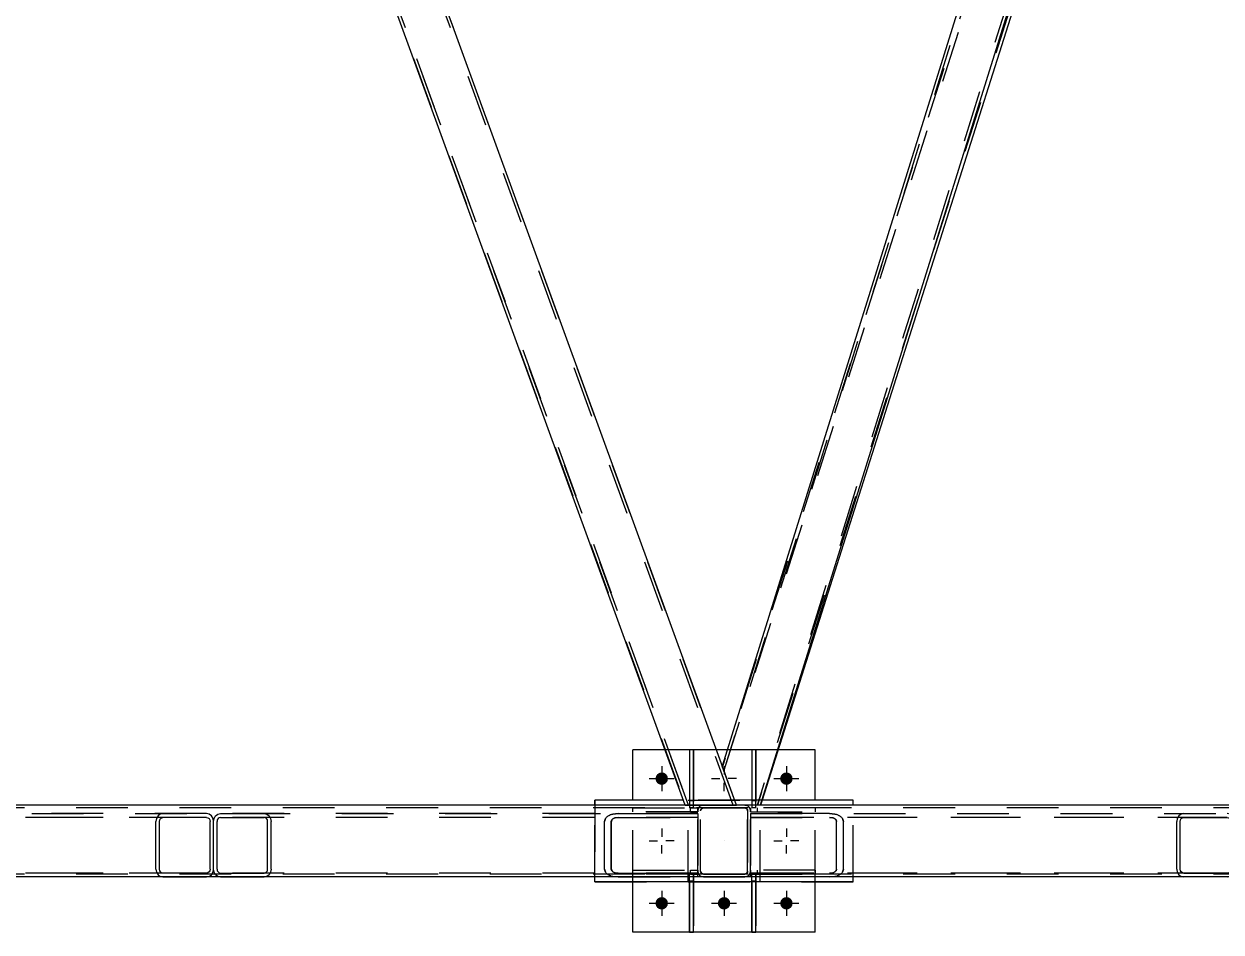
# Model space of a CAD drawing. Header units: millimetres. Extents: x -815 to 374, y -743 to 98.
# Drawn here: x 246.1 to 291.49, y -60.73 to -26.29 of the extents above; entities that cross this region are included whole.
import ezdxf

# ---------------------------------------------------------------- set-up
doc = ezdxf.new("R2010")
doc.units = ezdxf.units.MM
doc.linetypes.add('DXK_LINE_DOT2', pattern=[3.9198, 1.9599, -1.9599])
doc.linetypes.add('DXK_LINE_DOT3', pattern=[5.9187, 2.979, -0.9799, 0.9799, -0.9799])

# ---------------------------------------------------------------- blocks, each defined once
blk = doc.blocks.new('Bolt-232933173-1428 - 1369')
at = {"linetype": 'Continuous'}
for points in [[(270.518, -54.908, -1), (270.045, -54.908, -1)], [(275.245, -54.908, -1), (274.773, -54.908, -1)], [(270.518, -59.635, -1), (270.045, -59.635, -1)], [(272.882, -59.635, -1), (272.409, -59.635, -1)], [(275.245, -59.635, -1), (274.773, -59.635, -1)]]:
    blk.add_hatch(color=1, dxfattribs=at).paths.add_polyline_path(points)
at = {"color": 1, "linetype": 'Continuous'}
for p, q in [((270.282, -54.435), (270.282, -55.38)), ((272.645, -54.435), (272.645, -54.75)), ((275.009, -54.435), (275.009, -55.38)), ((269.809, -54.908), (270.754, -54.908)), ((272.173, -54.908), (272.487, -54.908)), ((273.118, -54.908), (272.803, -54.908)), ((274.536, -54.908), (275.482, -54.908)), ((272.645, -55.38), (272.645, -55.065)), ((270.282, -56.798), (270.282, -57.113)), ((275.009, -56.798), (275.009, -57.113)), ((269.809, -57.271), (270.124, -57.271)), ((270.282, -57.744), (270.282, -57.429)), ((270.754, -57.271), (270.44, -57.271)), ((274.536, -57.271), (274.851, -57.271)), ((275.009, -57.744), (275.009, -57.429)), ((275.482, -57.271), (275.167, -57.271)), ((270.282, -59.162), (270.282, -60.108)), ((272.645, -59.162), (272.645, -60.108)), ((275.009, -59.162), (275.009, -60.108)), ((269.809, -59.635), (270.754, -59.635)), ((272.173, -59.635), (273.118, -59.635)), ((274.536, -59.635), (275.482, -59.635))]:
    blk.add_line(p, q, dxfattribs=at)
blk = doc.blocks.new('Part-232933173-1945 - 1369')
at = {"color": 7, "linetype": 'DXK_LINE_DOT2'}
for p, q in [((276.644, -56.236), (273.646, -56.236)), ((273.646, -56.236), (273.646, -58.636)), ((273.646, -56.236), (310.642, -56.236)), ((276.847, -56.259), (276.644, -56.236)), ((307.131, -56.259), (307.334, -56.236)), ((307.334, -56.236), (310.642, -56.236)), ((310.642, -56.236), (310.845, -56.259)), ((310.642, -56.382), (273.646, -56.382)), ((276.644, -56.382), (276.746, -56.393)), ((276.889, -56.472), (276.909, -56.527)), ((276.909, -58.346), (276.909, -56.527)), ((277.174, -56.527), (277.134, -56.416)), ((277.174, -58.346), (277.174, -56.527)), ((306.805, -56.527), (306.845, -56.416)), ((306.805, -58.345), (306.805, -56.527)), ((307.089, -56.472), (307.069, -56.527)), ((307.069, -58.345), (307.069, -56.527)), ((307.334, -56.382), (307.233, -56.393)), ((307.334, -56.382), (310.642, -56.382)), ((310.744, -56.393), (310.642, -56.382)), ((310.907, -56.527), (310.887, -56.472)), ((310.907, -58.345), (310.907, -56.527)), ((311.131, -56.416), (311.172, -56.527)), ((311.172, -58.345), (311.172, -56.527)), ((273.646, -58.491), (276.644, -58.491)), ((310.642, -58.491), (273.646, -58.491)), ((276.746, -58.48), (276.644, -58.491)), ((276.909, -58.346), (276.889, -58.401)), ((277.134, -58.457), (277.174, -58.346)), ((306.845, -58.457), (306.805, -58.345)), ((307.069, -58.345), (307.089, -58.401)), ((307.233, -58.48), (307.334, -58.491)), ((307.334, -58.491), (310.642, -58.491)), ((310.642, -58.491), (310.744, -58.48)), ((310.887, -58.401), (310.907, -58.345)), ((311.172, -58.345), (311.131, -58.457)), ((310.642, -58.636), (273.646, -58.636)), ((276.644, -58.636), (276.797, -58.62)), ((276.797, -58.62), (276.847, -58.614)), ((307.334, -58.636), (307.131, -58.614)), ((310.845, -58.614), (310.642, -58.636))]:
    blk.add_line(p, q, dxfattribs=at)
for centre, radius, start, end in [((276.765, -56.747), 0.495, 41.9363, 80.4819), ((307.213, -56.747), 0.495, 99.5182, 138.0638), ((310.763, -56.747), 0.495, 41.9363, 80.4819), ((276.705, -56.637), 0.248, 41.9363, 80.4819), ((307.274, -56.637), 0.248, 99.5182, 138.0638), ((310.703, -56.637), 0.248, 41.9363, 80.4819), ((276.705, -58.236), 0.248, 279.5182, 318.0638), ((276.765, -58.126), 0.495, 279.5182, 318.0638), ((307.213, -58.126), 0.495, 221.9363, 260.4819), ((307.274, -58.236), 0.248, 221.9363, 260.4819), ((310.703, -58.236), 0.248, 279.5182, 318.0638)]:
    blk.add_arc(centre, radius, start, end, dxfattribs=at)
blk = doc.blocks.new('Part-232933173-1630 - 1369')
at = {"color": 7, "linetype": 'DXK_LINE_DOT2'}
for p, q in [((320.598, -55.909), (14.1, -55.909)), ((320.598, -56.019), (14.1, -56.019)), ((320.598, -58.528), (14.1, -58.528)), ((320.598, -58.637), (74.256, -58.637)), ((277.537, -58.637), (267.743, -58.637))]:
    blk.add_line(p, q, dxfattribs=at)
at = {"color": 2, "linetype": 'Continuous'}
for p, q in [((267.743, -58.637), (238.84, -58.637)), ((306.441, -58.637), (277.537, -58.637))]:
    blk.add_line(p, q, dxfattribs=at)
blk = doc.blocks.new('Part-232933173-1656 - 1369')
at = {"color": 7, "linetype": 'DXK_LINE_DOT2'}
for p, q in [((320.598, -56.018), (11.197, -56.018)), ((320.598, -58.527), (11.197, -58.527))]:
    blk.add_line(p, q, dxfattribs=at)
at = {"color": 2, "linetype": 'Continuous'}
for p, q in [((320.598, -55.909), (13.015, -55.909)), ((320.598, -58.636), (13.015, -58.636))]:
    blk.add_line(p, q, dxfattribs=at)
blk = doc.blocks.new('Part-232933173-1707 - 1369')
at = {"color": 2, "linetype": 'Continuous'}
for p, q in [((269.191, -55.727), (269.191, -53.817)), ((270.415, -53.817), (269.191, -53.817)), ((272.765, -53.817), (272.35, -53.817)), ((276.1, -53.817), (274.69, -53.817)), ((276.1, -55.727), (276.1, -53.817)), ((269.191, -60.726), (269.191, -58.818)), ((276.1, -60.726), (276.1, -58.818)), ((276.1, -60.726), (269.191, -60.726))]:
    blk.add_line(p, q, dxfattribs=at)
at = {"color": 7, "linetype": 'DXK_LINE_DOT2'}
for p, q in [((272.35, -53.817), (270.415, -53.817)), ((274.69, -53.817), (272.765, -53.817)), ((269.191, -58.818), (269.191, -55.727)), ((276.1, -58.818), (276.1, -55.727))]:
    blk.add_line(p, q, dxfattribs=at)
blk = doc.blocks.new('Part-232933173-1710 - 1369')
at = {"color": 7, "linetype": 'DXK_LINE_DOT2'}
for p, q in [((269.191, -56.162), (269.191, -56.017)), ((269.191, -56.017), (271.645, -56.017)), ((271.645, -56.162), (269.191, -56.162)), ((271.373, -56.162), (271.373, -56.017)), ((271.373, -56.017), (271.645, -56.017)), ((271.373, -56.162), (271.645, -56.162)), ((271.645, -56.162), (271.645, -56.017)), ((271.645, -56.017), (271.645, -56.162))]:
    blk.add_line(p, q, dxfattribs=at)
blk = doc.blocks.new('Part-232933173-1713 - 1369')
at = {"color": 7, "linetype": 'DXK_LINE_DOT2'}
for p, q in [((269.191, -58.526), (269.191, -58.38)), ((269.191, -58.38), (271.645, -58.38)), ((271.645, -58.526), (269.191, -58.526)), ((271.373, -58.526), (271.373, -58.38)), ((271.373, -58.38), (271.645, -58.38)), ((271.373, -58.526), (271.645, -58.526)), ((271.645, -58.526), (271.645, -58.38)), ((271.645, -58.38), (271.645, -58.526))]:
    blk.add_line(p, q, dxfattribs=at)
blk = doc.blocks.new('Part-232933173-1716 - 1369')
at = {"color": 7, "linetype": 'DXK_LINE_DOT2'}
for p, q in [((276.1, -56.017), (273.645, -56.017)), ((273.645, -56.017), (273.645, -56.162)), ((273.645, -56.162), (273.645, -56.017)), ((273.645, -56.162), (276.1, -56.162)), ((273.918, -56.162), (273.918, -56.017)), ((276.1, -56.017), (276.1, -56.162))]:
    blk.add_line(p, q, dxfattribs=at)
blk = doc.blocks.new('Part-232933173-1719 - 1369')
at = {"color": 7, "linetype": 'DXK_LINE_DOT2'}
for p, q in [((276.1, -58.38), (273.645, -58.38)), ((273.645, -58.38), (273.645, -58.526)), ((273.645, -58.526), (273.645, -58.38)), ((273.645, -58.526), (276.1, -58.526)), ((273.918, -58.526), (273.918, -58.38)), ((276.1, -58.38), (276.1, -58.526))]:
    blk.add_line(p, q, dxfattribs=at)
blk = doc.blocks.new('Part-232933173-1722 - 1369')
at = {"color": 7, "linetype": 'DXK_LINE_DOT2'}
for p, q in [((273.848, -53.817), (273.703, -53.817)), ((273.703, -53.817), (273.703, -55.746)), ((273.703, -53.817), (273.703, -56.018)), ((273.848, -55.746), (273.848, -53.817)), ((273.848, -53.817), (273.848, -56.018)), ((273.848, -55.746), (273.703, -55.746)), ((273.703, -55.746), (273.703, -56.018)), ((273.848, -56.018), (273.848, -55.746)), ((273.848, -56.018), (273.703, -56.018)), ((273.848, -56.018), (273.848, -56.018))]:
    blk.add_line(p, q, dxfattribs=at)
blk = doc.blocks.new('Part-232933173-1725 - 1369')
at = {"color": 7, "linetype": 'DXK_LINE_DOT2'}
for p, q in [((271.485, -53.817), (271.339, -53.817)), ((271.339, -53.817), (271.339, -55.746)), ((271.339, -53.817), (271.339, -56.018)), ((271.485, -55.746), (271.485, -53.817)), ((271.485, -53.817), (271.485, -56.018)), ((271.485, -55.746), (271.339, -55.746)), ((271.339, -55.746), (271.339, -56.018)), ((271.485, -56.018), (271.485, -55.746)), ((271.485, -56.018), (271.339, -56.018)), ((271.485, -56.018), (271.485, -56.018))]:
    blk.add_line(p, q, dxfattribs=at)
blk = doc.blocks.new('Part-232933173-1728 - 1369')
at = {"color": 7, "linetype": 'DXK_LINE_DOT2'}
for p, q in [((273.848, -58.528), (273.703, -58.528)), ((273.703, -58.8), (273.703, -58.528)), ((273.703, -58.818), (273.703, -58.528)), ((273.848, -58.528), (273.848, -60.726)), ((273.848, -58.818), (273.848, -58.528)), ((273.848, -58.8), (273.703, -58.8)), ((273.703, -58.8), (273.703, -60.726))]:
    blk.add_line(p, q, dxfattribs=at)
at = {"color": 2, "linetype": 'Continuous'}
for p, q in [((273.703, -60.726), (273.703, -58.818)), ((273.848, -60.726), (273.848, -58.818)), ((273.703, -60.726), (273.848, -60.726))]:
    blk.add_line(p, q, dxfattribs=at)
blk = doc.blocks.new('Part-232933173-1860 - 1369')
at = {"color": 2, "linetype": 'Continuous'}
for p, q in [((252.861, -0.909), (251.158, -0.909)), ((253.093, -0.909), (252.861, -0.909)), ((253.093, -0.909), (272.574, -54.432)), ((271.176, -55.909), (251.861, -2.841))]:
    blk.add_line(p, q, dxfattribs=at)
at = {"color": 7, "linetype": 'DXK_LINE_DOT2'}
for p, q in [((251.861, -2.841), (251.158, -0.909)), ((271.293, -55.909), (251.274, -0.909)), ((272.995, -55.909), (252.977, -0.909)), ((253.075, -0.909), (253.025, -0.909)), ((253.093, -0.909), (253.075, -0.909)), ((273.111, -55.909), (272.574, -54.432)), ((271.176, -55.909), (273.111, -55.909))]:
    blk.add_line(p, q, dxfattribs=at)
blk = doc.blocks.new('Part-232933173-1731 - 1369')
at = {"color": 7, "linetype": 'DXK_LINE_DOT2'}
for p, q in [((271.485, -58.528), (271.339, -58.528)), ((271.339, -58.8), (271.339, -58.528)), ((271.339, -58.818), (271.339, -58.528)), ((271.485, -58.528), (271.485, -60.726)), ((271.485, -58.818), (271.485, -58.528)), ((271.485, -58.8), (271.339, -58.8)), ((271.339, -58.8), (271.339, -60.726))]:
    blk.add_line(p, q, dxfattribs=at)
at = {"color": 2, "linetype": 'Continuous'}
for p, q in [((271.339, -60.726), (271.339, -58.818)), ((271.485, -60.726), (271.485, -58.818)), ((271.339, -60.726), (271.485, -60.726))]:
    blk.add_line(p, q, dxfattribs=at)
blk = doc.blocks.new('Part-232933173-1734 - 1369')
at = {"color": 7, "linetype": 'DXK_LINE_DOT2'}
for p, q in [((271.282, -58.817), (271.282, -55.726)), ((271.282, -55.726), (274.009, -55.726)), ((274.009, -58.817), (274.009, -55.726)), ((271.282, -58.817), (274.009, -58.817))]:
    blk.add_line(p, q, dxfattribs=at)
blk = doc.blocks.new('Part-232933173-1737 - 1369')
at = {"color": 7, "linetype": 'DXK_LINE_DOT2'}
for p, q in [((271.662, -56.042), (271.645, -56.126)), ((271.645, -56.126), (271.662, -56.042)), ((271.645, -58.417), (271.645, -56.126)), ((271.645, -56.126), (271.645, -56.126)), ((271.645, -58.417), (271.645, -56.126)), ((271.763, -56.084), (271.754, -56.126)), ((271.754, -56.126), (271.763, -56.084)), ((271.754, -58.417), (271.754, -56.126)), ((271.754, -56.126), (271.754, -56.126)), ((271.754, -58.417), (271.754, -56.126)), ((271.786, -56.049), (271.763, -56.084)), ((271.763, -56.084), (271.786, -56.049)), ((271.864, -55.908), (271.78, -55.924)), ((271.78, -55.924), (271.864, -55.908)), ((271.822, -56.025), (271.786, -56.049)), ((271.864, -56.017), (271.822, -56.025)), ((273.427, -55.908), (271.864, -55.908)), ((271.864, -55.908), (271.864, -55.908)), ((273.427, -55.908), (271.864, -55.908)), ((271.864, -56.017), (273.427, -56.017)), ((271.864, -56.017), (271.864, -56.017)), ((273.427, -56.017), (271.864, -56.017)), ((273.427, -55.908), (273.427, -55.908)), ((273.511, -55.924), (273.427, -55.908)), ((273.427, -55.908), (273.511, -55.924)), ((273.427, -56.017), (273.427, -56.017)), ((273.469, -56.025), (273.427, -56.017)), ((273.427, -56.017), (273.469, -56.025)), ((273.504, -56.049), (273.469, -56.025)), ((273.469, -56.025), (273.504, -56.049)), ((273.528, -56.084), (273.504, -56.049)), ((273.504, -56.049), (273.528, -56.084)), ((273.536, -56.126), (273.528, -56.084)), ((273.528, -56.084), (273.536, -56.126)), ((273.536, -58.417), (273.536, -56.126)), ((273.536, -56.126), (273.536, -56.126)), ((273.536, -56.126), (273.536, -58.417)), ((273.645, -56.126), (273.629, -56.042)), ((273.629, -56.042), (273.645, -56.126)), ((273.645, -58.417), (273.645, -56.126)), ((273.645, -56.126), (273.645, -56.126)), ((273.645, -58.417), (273.645, -56.126)), ((271.645, -58.417), (271.645, -58.417)), ((271.645, -58.417), (271.662, -58.5)), ((271.662, -58.5), (271.645, -58.417)), ((271.754, -58.417), (271.754, -58.417)), ((271.754, -58.417), (271.763, -58.458)), ((271.763, -58.458), (271.754, -58.417)), ((271.763, -58.458), (271.786, -58.494)), ((271.786, -58.494), (271.763, -58.458)), ((271.786, -58.494), (271.822, -58.517)), ((271.822, -58.517), (271.786, -58.494)), ((271.822, -58.517), (271.864, -58.526)), ((271.864, -58.526), (271.822, -58.517)), ((271.864, -58.526), (273.427, -58.526)), ((271.864, -58.526), (271.864, -58.526)), ((273.427, -58.526), (271.864, -58.526)), ((273.469, -58.517), (273.427, -58.526)), ((273.427, -58.526), (273.427, -58.526)), ((273.504, -58.494), (273.469, -58.517)), ((273.504, -58.494), (273.528, -58.458)), ((273.528, -58.458), (273.504, -58.494)), ((273.528, -58.458), (273.536, -58.417)), ((273.536, -58.417), (273.528, -58.458)), ((273.536, -58.417), (273.536, -58.417)), ((273.629, -58.5), (273.645, -58.417)), ((273.645, -58.417), (273.629, -58.5)), ((273.645, -58.417), (273.645, -58.417)), ((271.78, -58.618), (271.864, -58.635)), ((271.864, -58.635), (271.78, -58.618)), ((271.864, -58.635), (273.427, -58.635)), ((271.864, -58.635), (271.864, -58.635)), ((271.864, -58.635), (273.427, -58.635)), ((273.427, -58.635), (273.511, -58.618)), ((273.511, -58.618), (273.427, -58.635)), ((273.427, -58.635), (273.427, -58.635))]:
    blk.add_line(p, q, dxfattribs=at)
at = {"color": 7, "linetype": 'DXK_LINE_DOT3'}
blk.add_line((272.645, -57.271), (272.645, -57.271), dxfattribs=at)
at = {"color": 7, "linetype": 'DXK_LINE_DOT2'}
for centre, start, end in [((271.864, -56.126), 112.5, 157.5), ((271.864, -56.126), 112.5, 157.5), ((273.427, -56.126), 22.5, 67.5), ((273.427, -56.126), 22.5, 67.5), ((271.864, -58.417), 202.5, 247.5), ((271.864, -58.417), 202.5, 247.5), ((273.427, -58.417), 292.5, 337.5), ((273.427, -58.417), 292.5, 337.5)]:
    blk.add_arc(centre, 0.218, start, end, dxfattribs=at)
blk = doc.blocks.new('Part-232933173-1900 - 1369')
at = {"color": 2, "linetype": 'Continuous'}
for p, q in [((289.256, -0.909), (272.574, -54.432)), ((289.855, -0.909), (289.256, -0.909)), ((290.435, -2.503), (289.855, -0.909)), ((290.559, -2.841), (290.435, -2.503)), ((290.559, -2.841), (274.017, -55.909)), ((273.111, -55.909), (272.574, -54.432))]:
    blk.add_line(p, q, dxfattribs=at)
at = {"color": 7, "linetype": 'DXK_LINE_DOT2'}
for p, q in [((289.371, -0.909), (272.635, -54.601)), ((290.497, -2.672), (273.903, -55.909)), ((290.559, -2.841), (290.459, -2.568)), ((274.017, -55.909), (273.111, -55.909))]:
    blk.add_line(p, q, dxfattribs=at)
blk = doc.blocks.new('Part-232933173-1888 - 1369')
at = {"color": 7, "linetype": 'DXK_LINE_DOT2'}
for p, q in [((289.271, -1.819), (272.581, -54.452)), ((272.642, -54.62), (289.386, -1.819)), ((289.271, -1.819), (290.186, -1.819)), ((290.186, -1.819), (290.717, -3.276)), ((290.655, -3.108), (273.912, -55.909)), ((273.111, -55.909), (272.581, -54.452)), ((274.084, -55.727), (274.026, -55.909)), ((274.026, -55.909), (273.111, -55.909))]:
    blk.add_line(p, q, dxfattribs=at)
at = {"color": 2, "linetype": 'Continuous'}
blk.add_line((290.717, -3.276), (274.084, -55.727), dxfattribs=at)
blk = doc.blocks.new('Part-232933173-1815 - 1369')
at = {"color": 2, "linetype": 'Continuous'}
for p, q in [((250.559, -0.909), (233.876, -54.432)), ((251.158, -0.909), (250.559, -0.909)), ((251.738, -2.503), (251.158, -0.909)), ((251.861, -2.841), (251.738, -2.503)), ((251.861, -2.841), (235.32, -55.909)), ((234.414, -55.909), (233.876, -54.432))]:
    blk.add_line(p, q, dxfattribs=at)
at = {"color": 7, "linetype": 'DXK_LINE_DOT2'}
for p, q in [((250.673, -0.909), (233.938, -54.601)), ((251.8, -2.672), (235.206, -55.909)), ((251.861, -2.841), (251.762, -2.568)), ((235.32, -55.909), (234.414, -55.909))]:
    blk.add_line(p, q, dxfattribs=at)
blk = doc.blocks.new('Part-232933173-1880 - 1369')
at = {"color": 7, "linetype": 'DXK_LINE_DOT2'}
for p, q in [((271.662, -56.042), (271.645, -56.126)), ((271.645, -56.126), (271.662, -56.042)), ((271.645, -58.417), (271.645, -56.126)), ((271.645, -56.126), (271.645, -56.126)), ((271.645, -58.417), (271.645, -56.126)), ((271.763, -56.084), (271.755, -56.126)), ((271.755, -56.126), (271.763, -56.084)), ((271.755, -58.417), (271.755, -56.126)), ((271.755, -56.126), (271.755, -56.126)), ((271.755, -58.417), (271.755, -56.126)), ((271.787, -56.049), (271.763, -56.084)), ((271.763, -56.084), (271.787, -56.049)), ((271.864, -55.908), (271.78, -55.924)), ((271.78, -55.924), (271.864, -55.908)), ((271.822, -56.025), (271.787, -56.049)), ((271.787, -56.049), (271.822, -56.025)), ((271.864, -56.017), (271.822, -56.025)), ((271.822, -56.025), (271.864, -56.017)), ((273.427, -55.908), (271.864, -55.908)), ((271.864, -55.908), (271.864, -55.908)), ((273.427, -55.908), (271.864, -55.908)), ((271.864, -56.017), (273.427, -56.017)), ((271.864, -56.017), (271.864, -56.017)), ((273.427, -56.017), (271.864, -56.017)), ((273.427, -55.908), (273.427, -55.908)), ((273.511, -55.924), (273.427, -55.908)), ((273.427, -55.908), (273.511, -55.924)), ((273.427, -56.017), (273.427, -56.017)), ((273.469, -56.025), (273.427, -56.017)), ((273.427, -56.017), (273.469, -56.025)), ((273.504, -56.049), (273.469, -56.025)), ((273.469, -56.025), (273.504, -56.049)), ((273.528, -56.084), (273.504, -56.049)), ((273.504, -56.049), (273.528, -56.084)), ((273.536, -56.126), (273.528, -56.084)), ((273.528, -56.084), (273.536, -56.126)), ((273.536, -58.417), (273.536, -56.126)), ((273.536, -56.126), (273.536, -56.126)), ((273.536, -56.126), (273.536, -58.417)), ((273.645, -56.126), (273.629, -56.042)), ((273.629, -56.042), (273.645, -56.126)), ((273.645, -58.417), (273.645, -56.126)), ((273.645, -56.126), (273.645, -56.126)), ((273.645, -58.417), (273.645, -56.126)), ((271.645, -58.417), (271.645, -58.417)), ((271.645, -58.417), (271.662, -58.5)), ((271.662, -58.5), (271.645, -58.417)), ((271.755, -58.417), (271.755, -58.417)), ((271.755, -58.417), (271.763, -58.458)), ((271.763, -58.458), (271.755, -58.417)), ((271.763, -58.458), (271.787, -58.494)), ((271.787, -58.494), (271.763, -58.458)), ((271.787, -58.494), (271.822, -58.517)), ((271.822, -58.517), (271.787, -58.494)), ((271.822, -58.517), (271.864, -58.526)), ((271.864, -58.526), (271.822, -58.517)), ((271.864, -58.526), (273.427, -58.526)), ((271.864, -58.526), (271.864, -58.526)), ((273.427, -58.526), (271.864, -58.526)), ((273.427, -58.526), (273.469, -58.517)), ((273.469, -58.517), (273.427, -58.526)), ((273.427, -58.526), (273.427, -58.526)), ((273.469, -58.517), (273.504, -58.494)), ((273.504, -58.494), (273.469, -58.517)), ((273.504, -58.494), (273.528, -58.458)), ((273.528, -58.458), (273.504, -58.494)), ((273.528, -58.458), (273.536, -58.417)), ((273.536, -58.417), (273.528, -58.458)), ((273.536, -58.417), (273.536, -58.417)), ((273.629, -58.5), (273.645, -58.417)), ((273.645, -58.417), (273.629, -58.5)), ((273.645, -58.417), (273.645, -58.417)), ((271.78, -58.618), (271.864, -58.635)), ((271.864, -58.635), (271.78, -58.618)), ((271.864, -58.635), (273.427, -58.635)), ((271.864, -58.635), (271.864, -58.635)), ((271.864, -58.635), (273.427, -58.635)), ((273.427, -58.635), (273.511, -58.618)), ((273.511, -58.618), (273.427, -58.635)), ((273.427, -58.635), (273.427, -58.635))]:
    blk.add_line(p, q, dxfattribs=at)
for centre, start, end in [((271.864, -56.126), 112.5, 157.5), ((271.864, -56.126), 112.5, 157.5), ((273.427, -56.126), 22.5, 67.5), ((273.427, -56.126), 22.5, 67.5), ((271.864, -58.417), 202.5, 247.5), ((271.864, -58.417), 202.5, 247.5), ((273.427, -58.417), 292.5, 337.5), ((273.427, -58.417), 292.5, 337.5)]:
    blk.add_arc(centre, 0.218, start, end, dxfattribs=at)
blk = doc.blocks.new('Part-232933173-1887 - 1369')
at = {"color": 7, "linetype": 'DXK_LINE_DOT2'}
for p, q in [((292.121, -1.819), (290.186, -1.819)), ((290.186, -1.819), (309.874, -55.909)), ((290.302, -1.819), (309.99, -55.909)), ((311.693, -55.909), (292.005, -1.819)), ((311.809, -55.909), (292.121, -1.819)), ((309.874, -55.909), (311.809, -55.909))]:
    blk.add_line(p, q, dxfattribs=at)
blk = doc.blocks.new('Part-232933173-1889 - 1369')
at = {"color": 7, "linetype": 'DXK_LINE_DOT2'}
for p, q in [((253.424, -1.819), (251.489, -1.819)), ((251.489, -1.819), (271.176, -55.909)), ((251.605, -1.819), (271.292, -55.909)), ((272.995, -55.909), (253.308, -1.819)), ((273.111, -55.909), (253.424, -1.819)), ((271.176, -55.909), (273.111, -55.909))]:
    blk.add_line(p, q, dxfattribs=at)
blk = doc.blocks.new('Part-232933173-1890 - 1369')
at = {"color": 7, "linetype": 'DXK_LINE_DOT2'}
for p, q in [((250.574, -1.819), (233.884, -54.452)), ((233.945, -54.62), (250.688, -1.819)), ((250.574, -1.819), (251.489, -1.819)), ((251.489, -1.819), (252.019, -3.276)), ((251.958, -3.108), (235.214, -55.909)), ((234.414, -55.909), (233.884, -54.452)), ((235.387, -55.727), (235.329, -55.909)), ((235.329, -55.909), (234.414, -55.909))]:
    blk.add_line(p, q, dxfattribs=at)
at = {"color": 2, "linetype": 'Continuous'}
blk.add_line((252.019, -3.276), (235.387, -55.727), dxfattribs=at)
blk = doc.blocks.new('Part-232933173-1895 - 1369')
at = {"color": 2, "linetype": 'Continuous'}
for p, q in [((291.558, -0.909), (289.855, -0.909)), ((291.79, -0.909), (291.558, -0.909)), ((311.809, -55.909), (291.79, -0.909)), ((309.874, -55.909), (290.559, -2.841))]:
    blk.add_line(p, q, dxfattribs=at)
at = {"color": 7, "linetype": 'DXK_LINE_DOT2'}
for p, q in [((290.559, -2.841), (289.855, -0.909)), ((309.99, -55.909), (289.971, -0.909)), ((311.693, -55.909), (291.674, -0.909)), ((291.773, -0.909), (291.722, -0.909)), ((291.79, -0.909), (291.773, -0.909)), ((309.874, -55.909), (311.809, -55.909))]:
    blk.add_line(p, q, dxfattribs=at)
blk = doc.blocks.new('Part-232933173-1951 - 1369')
at = {"color": 7, "linetype": 'DXK_LINE_DOT2'}
for p, q in [((234.639, -56.236), (234.436, -56.259)), ((234.639, -56.236), (237.947, -56.236)), ((234.639, -56.236), (271.646, -56.236)), ((238.15, -56.259), (237.947, -56.236)), ((268.434, -56.259), (268.637, -56.236)), ((268.637, -56.236), (271.646, -56.236)), ((271.646, -56.236), (271.646, -58.636)), ((234.15, -56.416), (234.109, -56.527)), ((234.109, -58.346), (234.109, -56.527)), ((234.374, -56.527), (234.394, -56.472)), ((234.374, -58.346), (234.374, -56.527)), ((234.537, -56.393), (234.639, -56.382)), ((234.639, -56.382), (237.947, -56.382)), ((271.646, -56.382), (234.639, -56.382)), ((237.947, -56.382), (238.048, -56.393)), ((238.192, -56.472), (238.212, -56.527)), ((238.212, -58.346), (238.212, -56.527)), ((238.476, -56.527), (238.436, -56.416)), ((238.476, -58.346), (238.476, -56.527)), ((268.107, -56.527), (268.147, -56.416)), ((268.107, -58.345), (268.107, -56.527)), ((268.392, -56.472), (268.372, -56.527)), ((268.372, -58.345), (268.372, -56.527)), ((268.637, -56.382), (268.535, -56.393)), ((234.109, -58.346), (234.15, -58.457)), ((234.394, -58.401), (234.374, -58.346)), ((234.639, -58.491), (234.537, -58.48)), ((234.639, -58.491), (237.947, -58.491)), ((271.646, -58.491), (234.639, -58.491)), ((238.048, -58.48), (237.947, -58.491)), ((238.212, -58.346), (238.192, -58.401)), ((238.436, -58.457), (238.476, -58.346)), ((268.147, -58.457), (268.107, -58.345)), ((268.372, -58.345), (268.392, -58.401)), ((268.535, -58.48), (268.637, -58.491)), ((268.637, -58.491), (271.646, -58.491)), ((234.436, -58.614), (234.639, -58.636)), ((234.639, -58.636), (237.947, -58.636)), ((271.646, -58.636), (234.639, -58.636)), ((237.947, -58.636), (238.15, -58.614)), ((268.637, -58.636), (268.434, -58.614))]:
    blk.add_line(p, q, dxfattribs=at)
for centre, radius, start, end in [((234.518, -56.747), 0.495, 99.5182, 138.0638), ((238.068, -56.747), 0.495, 41.9363, 80.4819), ((268.516, -56.747), 0.495, 99.5182, 138.0638), ((234.578, -56.637), 0.248, 99.5182, 138.0638), ((238.007, -56.637), 0.248, 41.9363, 80.4819), ((268.576, -56.637), 0.248, 99.5182, 138.0638), ((234.518, -58.126), 0.495, 221.9363, 260.4819), ((234.578, -58.236), 0.248, 221.9363, 260.4819), ((238.007, -58.236), 0.248, 279.5182, 318.0638), ((238.068, -58.126), 0.495, 279.5182, 318.0638), ((268.516, -58.126), 0.495, 221.9363, 260.4819), ((268.576, -58.236), 0.248, 221.9363, 260.4819)]:
    blk.add_arc(centre, radius, start, end, dxfattribs=at)
blk = doc.blocks.new('Part-232933173-1954 - 1369')
at = {"color": 7, "linetype": 'DXK_LINE_DOT2'}
for p, q in [((253.369, -56.322), (253.455, -56.259)), ((253.455, -56.259), (253.556, -56.236)), ((253.556, -56.236), (255.211, -56.236)), ((271.646, -56.236), (253.556, -56.236)), ((255.211, -56.236), (255.312, -56.259)), ((255.312, -56.259), (255.398, -56.322)), ((268.636, -56.236), (268.434, -56.259)), ((271.646, -58.636), (271.646, -56.236)), ((253.292, -56.527), (253.312, -56.416)), ((253.292, -58.345), (253.292, -56.527)), ((253.312, -56.416), (253.369, -56.322)), ((253.434, -56.472), (253.424, -56.527)), ((253.424, -58.345), (253.424, -56.527)), ((253.463, -56.424), (253.434, -56.472)), ((253.506, -56.393), (253.463, -56.424)), ((253.556, -56.382), (253.506, -56.393)), ((253.556, -56.382), (255.211, -56.382)), ((271.646, -56.382), (253.556, -56.382)), ((255.261, -56.393), (255.211, -56.382)), ((255.304, -56.424), (255.261, -56.393)), ((255.333, -56.472), (255.304, -56.424)), ((255.343, -56.527), (255.333, -56.472)), ((255.343, -58.345), (255.343, -56.527)), ((255.398, -56.322), (255.455, -56.416)), ((255.455, -56.416), (255.475, -56.527)), ((255.475, -58.345), (255.475, -56.527)), ((268.147, -56.416), (268.107, -56.527)), ((268.107, -58.345), (268.107, -56.527)), ((268.371, -56.527), (268.392, -56.472)), ((268.371, -58.345), (268.371, -56.527)), ((268.535, -56.393), (268.636, -56.382)), ((268.636, -56.382), (271.646, -56.382)), ((253.312, -58.457), (253.292, -58.345)), ((253.369, -58.551), (253.312, -58.457)), ((253.424, -58.345), (253.434, -58.401)), ((253.434, -58.401), (253.463, -58.448)), ((253.463, -58.448), (253.506, -58.48)), ((253.506, -58.48), (253.556, -58.491)), ((253.556, -58.491), (255.211, -58.491)), ((271.646, -58.491), (253.556, -58.491)), ((255.211, -58.491), (255.261, -58.48)), ((255.261, -58.48), (255.304, -58.448)), ((255.304, -58.448), (255.333, -58.401)), ((255.333, -58.401), (255.343, -58.345)), ((255.455, -58.457), (255.398, -58.551)), ((255.475, -58.345), (255.455, -58.457)), ((268.107, -58.345), (268.147, -58.457)), ((268.392, -58.401), (268.371, -58.345)), ((268.636, -58.491), (268.535, -58.48)), ((253.455, -58.614), (253.369, -58.551)), ((253.556, -58.636), (253.455, -58.614)), ((253.556, -58.636), (255.211, -58.636)), ((271.646, -58.636), (253.556, -58.636)), ((255.312, -58.614), (255.211, -58.636)), ((255.398, -58.551), (255.312, -58.614)), ((268.434, -58.614), (268.636, -58.636)), ((268.636, -58.636), (271.646, -58.636))]:
    blk.add_line(p, q, dxfattribs=at)
for centre, radius, start, end in [((268.515, -56.747), 0.495, 99.5182, 138.0638), ((268.576, -56.637), 0.248, 99.5182, 138.0638), ((268.515, -58.126), 0.495, 221.9363, 260.4819), ((268.576, -58.236), 0.248, 221.9363, 260.4819)]:
    blk.add_arc(centre, radius, start, end, dxfattribs=at)
blk = doc.blocks.new('Part-232933173-2028 - 1369')
at = {"color": 7, "linetype": 'DXK_LINE_DOT2'}
for p, q in [((234.436, -56.259), (234.638, -56.236)), ((253.027, -56.236), (234.638, -56.236)), ((237.947, -56.236), (238.149, -56.259)), ((251.271, -56.259), (251.186, -56.322)), ((251.373, -56.236), (251.271, -56.259)), ((253.128, -56.259), (253.027, -56.236)), ((253.214, -56.322), (253.128, -56.259)), ((234.109, -56.527), (234.149, -56.416)), ((234.109, -58.346), (234.109, -56.527)), ((234.394, -56.472), (234.373, -56.527)), ((234.373, -58.346), (234.373, -56.527)), ((234.638, -56.382), (234.537, -56.393)), ((234.638, -56.382), (237.947, -56.382)), ((253.027, -56.382), (234.638, -56.382)), ((238.048, -56.393), (237.947, -56.382)), ((238.211, -56.527), (238.191, -56.472)), ((238.211, -58.346), (238.211, -56.527)), ((238.436, -56.416), (238.476, -56.527)), ((238.476, -58.346), (238.476, -56.527)), ((251.128, -56.416), (251.108, -56.527)), ((251.108, -58.345), (251.108, -56.527)), ((251.186, -56.322), (251.128, -56.416)), ((251.24, -56.527), (251.25, -56.472)), ((251.24, -58.345), (251.24, -56.527)), ((251.25, -56.472), (251.279, -56.424)), ((251.279, -56.424), (251.322, -56.393)), ((251.322, -56.393), (251.373, -56.382)), ((253.027, -56.382), (253.078, -56.393)), ((253.078, -56.393), (253.12, -56.424)), ((253.12, -56.424), (253.149, -56.472)), ((253.149, -56.472), (253.159, -56.527)), ((253.159, -58.345), (253.159, -56.527)), ((253.271, -56.416), (253.214, -56.322)), ((253.292, -56.527), (253.271, -56.416)), ((253.292, -58.345), (253.292, -56.527)), ((234.149, -58.457), (234.109, -58.346)), ((234.373, -58.346), (234.394, -58.401)), ((234.537, -58.48), (234.638, -58.491)), ((234.638, -58.491), (237.947, -58.491)), ((253.027, -58.491), (234.638, -58.491)), ((237.947, -58.491), (238.048, -58.48)), ((238.191, -58.401), (238.211, -58.346)), ((238.476, -58.346), (238.436, -58.457)), ((251.108, -58.345), (251.128, -58.457)), ((251.128, -58.457), (251.186, -58.551)), ((251.25, -58.401), (251.24, -58.345)), ((251.279, -58.448), (251.25, -58.401)), ((251.322, -58.48), (251.279, -58.448)), ((251.373, -58.491), (251.322, -58.48)), ((253.078, -58.48), (253.027, -58.491)), ((253.12, -58.448), (253.078, -58.48)), ((253.149, -58.401), (253.12, -58.448)), ((253.159, -58.345), (253.149, -58.401)), ((253.214, -58.551), (253.271, -58.457)), ((253.271, -58.457), (253.292, -58.345)), ((234.638, -58.636), (234.436, -58.614)), ((234.638, -58.636), (237.947, -58.636)), ((253.027, -58.636), (234.638, -58.636)), ((238.149, -58.614), (237.947, -58.636)), ((251.186, -58.551), (251.271, -58.614)), ((251.271, -58.614), (251.373, -58.636)), ((251.373, -58.636), (253.027, -58.636)), ((253.027, -58.636), (253.128, -58.614)), ((253.128, -58.614), (253.214, -58.551))]:
    blk.add_line(p, q, dxfattribs=at)
for centre, radius, start, end in [((234.517, -56.747), 0.495, 99.5182, 138.0638), ((238.067, -56.747), 0.495, 41.9363, 80.4819), ((234.578, -56.637), 0.248, 99.5182, 138.0638), ((238.007, -56.637), 0.248, 41.9363, 80.4819), ((234.517, -58.126), 0.495, 221.9363, 260.4819), ((234.578, -58.236), 0.248, 221.9363, 260.4819), ((238.007, -58.236), 0.248, 279.5182, 318.0638), ((238.067, -58.126), 0.495, 279.5182, 318.0638)]:
    blk.add_arc(centre, radius, start, end, dxfattribs=at)
blk = doc.blocks.new('Part-232933173-2034 - 1369')
at = {"color": 7, "linetype": 'DXK_LINE_DOT2'}
for p, q in [((273.646, -58.636), (273.646, -56.236)), ((273.646, -56.236), (291.724, -56.236)), ((276.644, -56.236), (276.847, -56.259)), ((289.969, -56.259), (289.883, -56.322)), ((290.07, -56.236), (289.969, -56.259)), ((291.826, -56.259), (291.724, -56.236)), ((291.911, -56.322), (291.826, -56.259)), ((273.646, -56.382), (276.644, -56.382)), ((291.724, -56.382), (273.646, -56.382)), ((276.745, -56.393), (276.644, -56.382)), ((276.909, -56.527), (276.889, -56.472)), ((276.909, -58.346), (276.909, -56.527)), ((277.133, -56.416), (277.173, -56.527)), ((277.173, -58.346), (277.173, -56.527)), ((289.826, -56.416), (289.805, -56.527)), ((289.805, -58.345), (289.805, -56.527)), ((289.883, -56.322), (289.826, -56.416)), ((289.938, -56.527), (289.948, -56.472)), ((289.938, -58.345), (289.938, -56.527)), ((289.948, -56.472), (289.976, -56.424)), ((289.976, -56.424), (290.019, -56.393)), ((290.019, -56.393), (290.07, -56.382)), ((290.07, -56.382), (291.724, -56.382)), ((291.724, -56.382), (291.775, -56.393)), ((291.775, -56.393), (291.818, -56.424)), ((291.818, -56.424), (291.847, -56.472)), ((291.847, -56.472), (291.857, -56.527)), ((291.857, -58.345), (291.857, -56.527)), ((291.969, -56.416), (291.911, -56.322)), ((291.989, -56.527), (291.969, -56.416)), ((291.989, -58.345), (291.989, -56.527)), ((291.724, -58.491), (273.646, -58.491)), ((276.644, -58.491), (276.745, -58.48)), ((276.889, -58.401), (276.909, -58.346)), ((277.173, -58.346), (277.133, -58.457)), ((289.805, -58.345), (289.826, -58.457)), ((289.826, -58.457), (289.883, -58.551)), ((289.948, -58.401), (289.938, -58.345)), ((289.976, -58.448), (289.948, -58.401)), ((290.019, -58.48), (289.976, -58.448)), ((290.07, -58.491), (290.019, -58.48)), ((290.07, -58.491), (291.724, -58.491)), ((291.775, -58.48), (291.724, -58.491)), ((291.818, -58.448), (291.775, -58.48)), ((291.847, -58.401), (291.818, -58.448)), ((291.857, -58.345), (291.847, -58.401)), ((291.911, -58.551), (291.969, -58.457)), ((291.969, -58.457), (291.989, -58.345)), ((291.724, -58.636), (273.646, -58.636)), ((276.847, -58.614), (276.644, -58.636)), ((289.883, -58.551), (289.969, -58.614)), ((289.969, -58.614), (290.07, -58.636)), ((291.724, -58.636), (291.826, -58.614)), ((291.826, -58.614), (291.911, -58.551))]:
    blk.add_line(p, q, dxfattribs=at)
for centre, radius, start, end in [((276.765, -56.747), 0.495, 41.9363, 80.4819), ((276.704, -56.637), 0.248, 41.9363, 80.4819), ((276.704, -58.236), 0.248, 279.5182, 318.0638), ((276.765, -58.126), 0.495, 279.5182, 318.0638)]:
    blk.add_arc(centre, radius, start, end, dxfattribs=at)
blk = doc.blocks.new('Part-232933173-2137 - 1369')
at = {"color": 2, "linetype": 'Continuous'}
for p, q in [((271.11, -55.727), (267.743, -55.727)), ((267.743, -55.909), (267.743, -55.727)), ((277.537, -55.727), (274.074, -55.727)), ((277.537, -55.909), (277.537, -55.727)), ((267.743, -58.818), (267.743, -58.636)), ((277.537, -58.818), (267.743, -58.818)), ((277.537, -58.818), (277.537, -58.636))]:
    blk.add_line(p, q, dxfattribs=at)
at = {"color": 7, "linetype": 'DXK_LINE_DOT2'}
for p, q in [((274.074, -55.727), (271.11, -55.727)), ((267.743, -58.636), (267.743, -55.909)), ((277.537, -58.636), (277.537, -55.909))]:
    blk.add_line(p, q, dxfattribs=at)
blk = doc.blocks.new('Part-232933173-2098 - 1369')
at = {"color": 7, "linetype": 'DXK_LINE_DOT2'}
for p, q in [((277.537, -55.727), (267.744, -55.727)), ((267.744, -55.727), (267.744, -58.818)), ((277.537, -58.818), (277.537, -55.727)), ((267.744, -58.818), (277.537, -58.818))]:
    blk.add_line(p, q, dxfattribs=at)

msp = doc.modelspace()

# ---------------------------------------------------------------- block references
for name in ['Part-232933173-1815 - 1369', 'Part-232933173-1860 - 1369', 'Part-232933173-1900 - 1369', 'Part-232933173-1895 - 1369', 'Part-232933173-1890 - 1369', 'Part-232933173-1889 - 1369', 'Part-232933173-1888 - 1369', 'Part-232933173-1887 - 1369', 'Part-232933173-1707 - 1369', 'Part-232933173-1725 - 1369', 'Part-232933173-1722 - 1369', 'Bolt-232933173-1428 - 1369', 'Part-232933173-2137 - 1369', 'Part-232933173-2098 - 1369', 'Part-232933173-1734 - 1369', 'Part-232933173-1656 - 1369', 'Part-232933173-1630 - 1369', 'Part-232933173-1951 - 1369', 'Part-232933173-2028 - 1369', 'Part-232933173-1954 - 1369', 'Part-232933173-1710 - 1369', 'Part-232933173-1737 - 1369', 'Part-232933173-1880 - 1369', 'Part-232933173-1716 - 1369', 'Part-232933173-1945 - 1369', 'Part-232933173-2034 - 1369', 'Part-232933173-1713 - 1369', 'Part-232933173-1731 - 1369', 'Part-232933173-1719 - 1369', 'Part-232933173-1728 - 1369']:
    msp.add_blockref(name, (0, 0))

doc.saveas('drawing.dxf')
